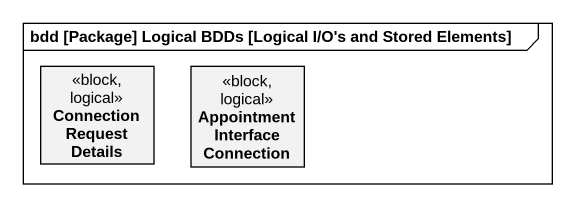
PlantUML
@startuml
mainframe bdd [Package] Logical BDDs [Logical I/O's and Stored Elements]
hide circle
hide empty members
class "Connection Request Details" as Connection_Request_Details <<block, logical>>
class "Appointment Interface Connection" as Appointment_Interface <<block, logical>>
@enduml
